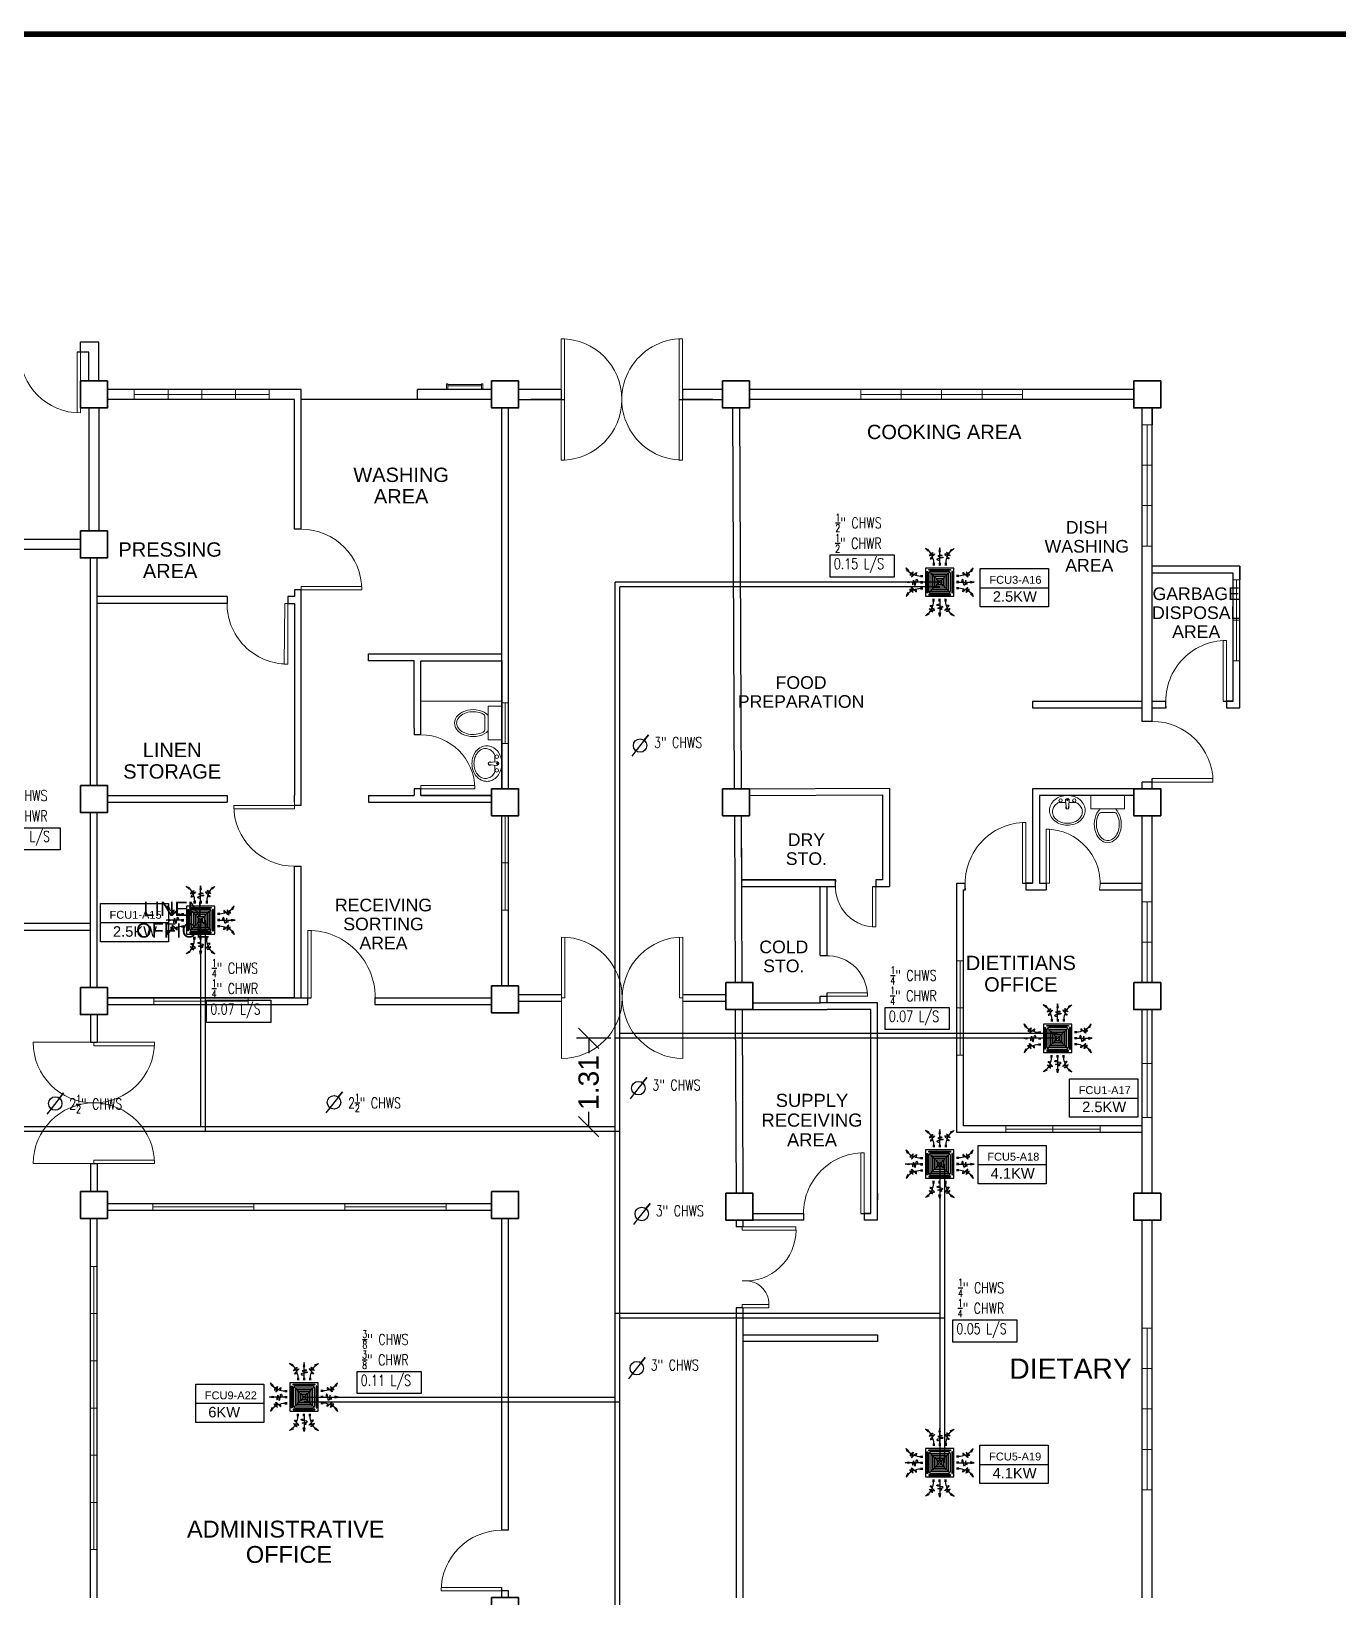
# Model space of a CAD drawing. Header units: millimetres. Extents: x 5 to 430, y 3 to 339.
# Drawn here: x 166.76 to 186.15, y 203.19 to 226.42 of the extents above; entities that cross this region are included whole.
import ezdxf

# ---------------------------------------------------------------- set-up
doc = ezdxf.new("R2010")
doc.units = ezdxf.units.MM
doc.header["$MEASUREMENT"] = 0
for name, color, linetype in [('AIR', 7, 'Continuous'), ('fcu line', 7, 'Continuous'), ('fcu return', 7, 'Continuous'), ('label', 7, 'Continuous'), ('Legends', 7, 'Continuous'), ('pipe label', 7, 'Continuous'), ('template', 7, 'Continuous')]:
    doc.layers.add(name, color=color, linetype=linetype)
doc.styles.add('Arch-Dim', font='simplex.shx', dxfattribs={"width": 0.75})
doc.styles.get("Standard").update_dxf_attribs({"font": 'arial.ttf'})
doc.styles.add('SWISSLT175', font='swissl.ttf', dxfattribs={"height": 0.175})
doc.dimstyles.new('Copy of dimension', dxfattribs={"dimtxt": 0.3, "dimasz": 0.3, "dimexe": 0.18, "dimexo": 0.0625, "dimgap": 0.09, "dimtad": 0, "dimzin": 0, "dimdsep": 46, "dimtxsty": 'Standard', "dimblk": 'OBLIQUE', "dimcen": 0.09, "dimclrd": 256, "dimclre": 256, "dimclrt": 256, "dimadec": 0, "dimazin": 0, "dimtfac": 1, "dimtofl": 0, "dimtmove": 0, "dimatfit": 3, "dimldrblk": 'OBLIQUE', "dimfxl": 1, "dimtolj": 1, "dimtzin": 0, "dimarcsym": 0})

# ---------------------------------------------------------------- blocks, each defined once
blk = doc.blocks.new('FCU-13000P (CASSETTE SPLIT)')
at = {"layer": 'AIR', "ltscale": 3}
for p, q in [((0, 0.523), (0, 1)), ((-0.193, 0.558), (-0.193, 0.487)), ((-0.162, 0.558), (-0.162, 0.487)), ((-0.016, 0.558), (-0.016, 0.487)), ((0.016, 0.558), (0.016, 0.487)), ((0.162, 0.558), (0.162, 0.487)), ((0.193, 0.558), (0.193, 0.487)), ((-0.523, 0), (-1, 0)), ((-0.558, 0.193), (-0.487, 0.193)), ((-0.558, 0.162), (-0.487, 0.162)), ((-0.558, 0.016), (-0.487, 0.016)), ((0.558, 0.193), (0.487, 0.193)), ((0.558, 0.162), (0.487, 0.162)), ((0.558, 0.016), (0.487, 0.016)), ((0.523, 0), (1, 0)), ((-0.558, -0.016), (-0.487, -0.016)), ((-0.558, -0.162), (-0.487, -0.162)), ((-0.558, -0.193), (-0.487, -0.193)), ((0.558, -0.016), (0.487, -0.016)), ((0.558, -0.162), (0.487, -0.162)), ((0.558, -0.193), (0.487, -0.193)), ((-0.193, -0.558), (-0.193, -0.487)), ((-0.162, -0.558), (-0.162, -0.487)), ((-0.016, -0.558), (-0.016, -0.487)), ((0, -0.523), (0, -1)), ((0.016, -0.558), (0.016, -0.487)), ((0.162, -0.558), (0.162, -0.487)), ((0.193, -0.558), (0.193, -0.487))]:
    blk.add_line(p, q, dxfattribs=at)
at = {"layer": 'AIR'}
for p, q in [((0.295, -0.295), (-0.295, 0.295)), ((0.295, 0.295), (-0.295, -0.295))]:
    blk.add_line(p, q, dxfattribs=at)
at = {"layer": 'AIR', "ltscale": 3}
for points in [[(-0.335, 0.895), (-0.311, 0.932), (-0.416, 0.973)], [(-0.022, 0.89), (0.022, 0.89), (0, 1)], [(0.335, 0.895), (0.311, 0.932), (0.416, 0.973)], [(-0.89, 0.022), (-0.89, -0.022), (-1, 0)], [(-0.895, 0.335), (-0.932, 0.311), (-0.973, 0.416)], [(0.89, 0.022), (0.89, -0.022), (1, 0)], [(0.895, 0.335), (0.932, 0.311), (0.973, 0.416)], [(-0.895, -0.335), (-0.932, -0.311), (-0.973, -0.416)], [(0.895, -0.335), (0.932, -0.311), (0.973, -0.416)], [(-0.335, -0.895), (-0.311, -0.932), (-0.416, -0.973)], [(-0.022, -0.89), (0.022, -0.89), (0, -1)], [(0.335, -0.895), (0.311, -0.932), (0.416, -0.973)]]:
    blk.add_lwpolyline(points, close=True, dxfattribs=at)
at = {"layer": 'AIR'}
for points in [[(-0.323, 0.914, -0.171809), (-0.178, 0.558), (-0.178, 0.522)], [(0.323, 0.914, 0.171809), (0.178, 0.558), (0.178, 0.522)], [(-0.914, 0.323, 0.171809), (-0.558, 0.178), (-0.522, 0.178)], [(0.914, 0.323, -0.171809), (0.558, 0.178), (0.522, 0.178)], [(-0.914, -0.323, -0.171809), (-0.558, -0.178), (-0.522, -0.178)], [(0.914, -0.323, 0.171809), (0.558, -0.178), (0.522, -0.178)], [(-0.323, -0.914, 0.171809), (-0.178, -0.558), (-0.178, -0.522)], [(0.323, -0.914, -0.171809), (0.178, -0.558), (0.178, -0.522)]]:
    blk.add_lwpolyline(points, format="xyb", dxfattribs=at)
for points in [[(-0.41, -0.41), (0.41, -0.41), (0.41, 0.41), (-0.41, 0.41)], [(-0.373, 0.31), (-0.348, 0.31), (-0.348, -0.31), (-0.373, -0.31)], [(-0.31, 0.372), (0.31, 0.372), (0.31, 0.348), (-0.31, 0.348)], [(-0.26, -0.26), (0.26, -0.26), (0.26, 0.26), (-0.26, 0.26)], [(-0.21, -0.21), (0.21, -0.21), (0.21, 0.21), (-0.21, 0.21)], [(-0.16, -0.16), (0.16, -0.16), (0.16, 0.16), (-0.16, 0.16)], [(-0.11, -0.11), (0.11, -0.11), (0.11, 0.11), (-0.11, 0.11)], [(-0.06, -0.06), (0.06, -0.06), (0.06, 0.06), (-0.06, 0.06)], [(0.372, 0.31), (0.348, 0.31), (0.348, -0.31), (0.372, -0.31)], [(-0.31, -0.373), (0.31, -0.373), (0.31, -0.348), (-0.31, -0.348)]]:
    blk.add_lwpolyline(points, close=True, dxfattribs=at)
blk.add_lwpolyline([(-0.26, -0.31), (0.26, -0.31, 0.414214), (0.31, -0.26), (0.31, 0.26, 0.414214), (0.26, 0.31), (-0.26, 0.31, 0.414214), (-0.31, 0.26), (-0.31, -0.26, 0.414214)], format="xyb", close=True, dxfattribs=at)
at = {"layer": 'AIR', "ltscale": 3}
for points in [[(-0.268, 0.84), (-0.231, 0.852), (-0.134, 0.882), (-0.422, 0.704), (0.005, 0.903), (-0.358, 0.645), (-0.239, 0.678), (-0.199, 0.69)], [(0.268, 0.84), (0.231, 0.852), (0.134, 0.882), (0.422, 0.704), (-0.005, 0.903), (0.358, 0.645), (0.239, 0.678), (0.199, 0.69)], [(-0.84, 0.268), (-0.852, 0.231), (-0.882, 0.134), (-0.704, 0.422), (-0.903, -0.005), (-0.645, 0.358), (-0.678, 0.239), (-0.69, 0.199)], [(0.84, 0.268), (0.852, 0.231), (0.882, 0.134), (0.704, 0.422), (0.903, -0.005), (0.645, 0.358), (0.678, 0.239), (0.69, 0.199)], [(-0.84, -0.268), (-0.852, -0.231), (-0.882, -0.134), (-0.704, -0.422), (-0.903, 0.005), (-0.645, -0.358), (-0.678, -0.239), (-0.69, -0.199)], [(0.84, -0.268), (0.852, -0.231), (0.882, -0.134), (0.704, -0.422), (0.903, 0.005), (0.645, -0.358), (0.678, -0.239), (0.69, -0.199)], [(-0.268, -0.84), (-0.231, -0.852), (-0.134, -0.882), (-0.422, -0.704), (0.005, -0.903), (-0.358, -0.645), (-0.239, -0.678), (-0.199, -0.69)], [(0.268, -0.84), (0.231, -0.852), (0.134, -0.882), (0.422, -0.704), (-0.005, -0.903), (0.358, -0.645), (0.239, -0.678), (0.199, -0.69)]]:
    blk.add_open_spline(points, degree=3, knots=[0.0032834, 0.0032834, 0.0032834, 0.0032834, 0.0712567, 0.1924075, 0.3347111, 0.5062145, 0.5813292, 0.5813292, 0.5813292, 0.5813292], dxfattribs=at)
for points in [[(0, 0.8), (0.077, 0.776), (-0.058, 0.755), (0.098, 0.718), (-0.087, 0.663), (0, 0.631)], [(-0.8, 0), (-0.776, -0.077), (-0.755, 0.058), (-0.718, -0.098), (-0.663, 0.087), (-0.631, 0)], [(0.8, 0), (0.776, -0.077), (0.755, 0.058), (0.718, -0.098), (0.663, 0.087), (0.631, 0)], [(0, -0.8), (0.077, -0.776), (-0.058, -0.755), (0.098, -0.718), (-0.087, -0.663), (0, -0.631)]]:
    blk.add_spline(points, degree=3, dxfattribs=at)
for points in [[(-0.416, 0.973), (-0.335, 0.895), (-0.311, 0.932)], [(0, 1), (-0.022, 0.89), (0.022, 0.89)], [(0.416, 0.973), (0.335, 0.895), (0.311, 0.932)], [(-1, 0), (-0.89, 0.022), (-0.89, -0.022)], [(-0.973, 0.416), (-0.895, 0.335), (-0.932, 0.311)], [(1, 0), (0.89, 0.022), (0.89, -0.022)], [(0.973, 0.416), (0.895, 0.335), (0.932, 0.311)], [(-0.973, -0.416), (-0.895, -0.335), (-0.932, -0.311)], [(0.973, -0.416), (0.895, -0.335), (0.932, -0.311)], [(-0.416, -0.973), (-0.335, -0.895), (-0.311, -0.932)], [(0, -1), (-0.022, -0.89), (0.022, -0.89)], [(0.416, -0.973), (0.335, -0.895), (0.311, -0.932)]]:
    blk.add_solid(points, dxfattribs=at)
blk = doc.blocks.new('_Oblique')
at = {"color": 0, "linetype": 'ByBlock', "lineweight": -2}
blk.add_line((-0.5, -0.5), (0.5, 0.5), dxfattribs=at)
blk = doc.blocks.new('*D14')
at = {"layer": 'Defpoints', "color": 0, "transparency": 16777216}
for p in [(175.027, 211.483), (175.418, 211.483), (175.418, 210.171)]:
    blk.add_point(p, dxfattribs=at)
at = {"layer": 'Legends', "lineweight": -2, "transparency": 16777216}
for p, q in [((175.356, 211.483), (174.847, 211.483)), ((175.027, 211.483), (175.027, 211.264)), ((175.027, 210.171), (175.027, 210.391)), ((175.356, 210.171), (174.847, 210.171))]:
    blk.add_line(p, q, dxfattribs=at)
at = {"layer": 'Legends', "lineweight": -2, "transparency": 16777216, "xscale": 0.3, "yscale": 0.3, "zscale": 0.3}
for p, rotation in [((175.027, 211.483), 90), ((175.027, 210.171), 270)]:
    blk.add_blockref('_Oblique', p, dxfattribs=dict(at, rotation=rotation))
at = {"layer": 'Legends', "transparency": 16777216, "insert": (175.027, 210.827), "char_height": 0.3, "attachment_point": 5, "rotation": 90}
blk.add_mtext('\\A1;1.31', dxfattribs=at)

msp = doc.modelspace()

# ---------------------------------------------------------------- linework, layer by layer
at = {"color": 8, "lineweight": 25}
for p, q in [((167.762, 221.81), (167.487, 221.81)), ((167.487, 221.66), (167.487, 221.81)), ((167.762, 221.235), (167.762, 221.81)), ((167.612, 221.66), (167.437, 221.66)), ((167.612, 221.66), (167.512, 221.66)), ((167.612, 221.235), (167.612, 221.66)), ((170.762, 221.11), (167.887, 221.11)), ((170.762, 220.96), (170.762, 221.11)), ((173.587, 221.11), (172.487, 221.11)), ((172.487, 220.96), (172.487, 221.11)), ((174.618, 221.11), (173.987, 221.11)), ((174.618, 221.11), (174.168, 221.11)), ((174.618, 221.11), (174.618, 220.96)), ((176.868, 221.11), (176.418, 221.11)), ((177.012, 221.11), (176.418, 221.11)), ((176.418, 221.11), (176.418, 220.96)), ((183.112, 221.11), (177.412, 221.11)), ((167.612, 220.835), (167.612, 219.01)), ((167.762, 220.835), (167.762, 219.01)), ((170.662, 220.96), (167.887, 220.96)), ((170.662, 219.035), (170.662, 220.96)), ((170.762, 219.035), (170.762, 220.96)), ((173.587, 220.96), (172.487, 220.96)), ((173.737, 215.185), (173.737, 220.835)), ((173.837, 215.185), (173.837, 220.835)), ((173.987, 220.96), (174.668, 220.96)), ((174.618, 220.96), (174.168, 220.96)), ((176.368, 220.96), (177.012, 220.96)), ((176.868, 220.96), (176.418, 220.96)), ((177.162, 220.835), (177.187, 215.185)), ((177.262, 220.836), (177.287, 215.185)), ((183.112, 220.96), (177.412, 220.96)), ((183.237, 216.185), (183.237, 220.835)), ((183.387, 216.185), (183.387, 220.835)), ((183.387, 220.835), (183.387, 220.585)), ((167.762, 220.623), (167.762, 219.223)), ((167.487, 218.885), (164.162, 218.885)), ((167.487, 218.735), (164.162, 218.735)), ((167.487, 218.735), (165.512, 218.735)), ((167.637, 215.235), (167.637, 218.61)), ((167.737, 215.235), (167.737, 218.61)), ((184.687, 218.485), (183.387, 218.485)), ((184.687, 216.385), (184.687, 218.485)), ((184.587, 218.385), (183.387, 218.385)), ((184.587, 216.485), (184.587, 218.385)), ((169.662, 218.035), (167.737, 218.035)), ((169.662, 218.035), (169.662, 217.935)), ((170.662, 218.035), (170.562, 218.035)), ((170.562, 218.035), (170.562, 217.935)), ((170.762, 218.135), (170.662, 218.135)), ((170.662, 218.135), (170.662, 218.035)), ((170.662, 218.135), (170.662, 218.035)), ((170.762, 214.935), (170.762, 218.135)), ((169.662, 217.935), (167.737, 217.935)), ((170.562, 217.935), (170.662, 217.935)), ((170.662, 217.935), (170.662, 215.085)), ((171.762, 217.085), (171.762, 217.185)), ((171.762, 217.185), (173.737, 217.185)), ((172.437, 217.085), (171.762, 217.085)), ((172.437, 216.085), (172.437, 217.085)), ((172.537, 217.085), (173.737, 217.085)), ((172.537, 216.085), (172.537, 217.085)), ((173.737, 217.085), (173.737, 215.185)), ((181.612, 216.485), (183.237, 216.485)), ((181.612, 216.485), (181.612, 216.386)), ((181.612, 216.386), (183.237, 216.385)), ((183.387, 216.485), (183.587, 216.485)), ((183.387, 216.385), (183.593, 216.385)), ((183.587, 216.385), (183.587, 216.485)), ((184.437, 216.485), (184.587, 216.485)), ((184.587, 216.485), (184.487, 216.485)), ((184.487, 216.485), (184.487, 216.385)), ((184.487, 216.385), (184.687, 216.385)), ((183.387, 216.185), (183.237, 216.185)), ((172.437, 216.085), (172.437, 215.985)), ((172.537, 215.985), (172.437, 215.985)), ((172.537, 215.985), (172.537, 216.085)), ((172.537, 215.185), (172.437, 215.185)), ((172.437, 215.185), (172.437, 215.085)), ((172.537, 215.085), (172.537, 215.185)), ((177.287, 215.185), (179.487, 215.194)), ((179.487, 215.194), (179.487, 213.735)), ((183.112, 215.185), (181.612, 215.185)), ((181.612, 215.185), (181.612, 213.785)), ((183.237, 215.185), (183.237, 215.285)), ((183.387, 215.285), (183.237, 215.285)), ((183.387, 215.185), (183.387, 215.335)), ((167.887, 215.085), (169.662, 215.085)), ((167.887, 214.985), (169.662, 214.985)), ((167.887, 214.985), (169.662, 214.985)), ((169.662, 215.085), (169.662, 214.985)), ((170.662, 214.985), (170.662, 215.085)), ((170.762, 214.935), (170.662, 214.935)), ((171.762, 215.085), (172.437, 215.085)), ((171.762, 215.085), (171.762, 214.985)), ((171.762, 214.985), (173.587, 214.985)), ((172.537, 215.085), (173.587, 215.085)), ((173.587, 215.085), (172.537, 215.085)), ((177.412, 215.086), (179.387, 215.094)), ((179.387, 215.094), (179.387, 213.835)), ((183.112, 215.085), (181.712, 215.085)), ((181.712, 215.085), (181.712, 213.785)), ((167.637, 212.235), (167.637, 214.835)), ((167.737, 212.235), (167.737, 214.835)), ((173.737, 212.26), (173.737, 214.785)), ((173.837, 212.26), (173.837, 214.785)), ((177.188, 214.785), (177.199, 212.31)), ((177.288, 214.785), (177.299, 212.31)), ((177.288, 214.785), (177.292, 213.835)), ((183.237, 212.31), (183.237, 214.785)), ((183.387, 212.31), (183.387, 214.785)), ((170.662, 212.085), (170.662, 214.035)), ((170.662, 214.035), (170.762, 214.035)), ((170.762, 212.085), (170.762, 214.035)), ((177.292, 213.835), (178.695, 213.835)), ((178.695, 213.835), (177.292, 213.835)), ((178.687, 213.735), (178.687, 213.835)), ((179.387, 213.835), (179.287, 213.835)), ((179.387, 213.835), (179.287, 213.835)), ((179.287, 213.835), (179.287, 213.735)), ((180.487, 210.085), (180.487, 213.785)), ((180.487, 213.785), (180.612, 213.785)), ((180.612, 213.685), (180.612, 213.785)), ((181.612, 213.785), (181.512, 213.785)), ((181.512, 213.785), (181.512, 213.685)), ((181.712, 213.785), (181.812, 213.785)), ((181.812, 213.785), (181.812, 213.685)), ((182.612, 213.785), (183.237, 213.785)), ((177.292, 213.735), (178.687, 213.735)), ((178.462, 212.71), (178.462, 213.735)), ((178.562, 212.71), (178.562, 213.735)), ((179.237, 213.735), (179.487, 213.735)), ((180.587, 210.185), (180.587, 213.685)), ((180.587, 213.685), (180.618, 213.685)), ((180.587, 213.685), (180.618, 213.685)), ((181.512, 213.685), (181.812, 213.685)), ((182.606, 213.685), (183.237, 213.685)), ((167.637, 213.185), (165.262, 213.185)), ((167.637, 213.085), (165.312, 213.085)), ((178.462, 212.71), (178.562, 212.71)), ((178.562, 212.01), (178.562, 212.16)), ((167.887, 212.085), (170.912, 212.085)), ((170.662, 212.085), (167.887, 212.085)), ((167.887, 211.985), (170.862, 211.985)), ((167.887, 211.985), (170.862, 211.985)), ((170.862, 211.985), (170.862, 212.085)), ((171.857, 211.985), (173.587, 211.985)), ((171.862, 212.085), (173.587, 212.085)), ((171.862, 211.985), (171.862, 212.085)), ((173.987, 212.135), (174.625, 212.135)), ((173.987, 212.035), (174.625, 212.035)), ((176.425, 212.135), (177.062, 212.135)), ((176.425, 212.035), (177.062, 212.035)), ((177.462, 212.01), (178.462, 212.01)), ((178.462, 212.01), (178.462, 212.11)), ((178.462, 212.01), (178.462, 212.11)), ((178.462, 212.11), (178.562, 212.11)), ((178.562, 212.01), (178.462, 212.01)), ((179.312, 212.01), (178.562, 212.01)), ((179.312, 208.785), (179.312, 212.01)), ((167.637, 211.835), (167.637, 211.424)), ((167.737, 211.835), (167.737, 211.424)), ((177.201, 211.91), (177.212, 209.185)), ((177.301, 211.91), (177.301, 211.76)), ((177.301, 211.91), (177.312, 209.186)), ((177.462, 211.91), (178.562, 211.91)), ((179.212, 211.91), (178.562, 211.91)), ((179.212, 208.885), (179.212, 211.91)), ((183.237, 209.185), (183.237, 211.91)), ((183.387, 209.185), (183.387, 211.91)), ((167.637, 211.424), (167.737, 211.424)), ((183.237, 210.085), (180.487, 210.085)), ((183.237, 210.185), (180.587, 210.185)), ((183.237, 209.185), (183.237, 210.135)), ((167.637, 209.624), (167.637, 209.212)), ((167.637, 209.624), (167.737, 209.624)), ((167.737, 209.624), (167.737, 209.212)), ((167.887, 209.035), (173.587, 209.035)), ((167.887, 208.935), (173.587, 208.935)), ((170.737, 209.035), (173.587, 209.035)), ((167.637, 203.185), (167.637, 208.812)), ((167.737, 203.185), (167.737, 208.812)), ((173.737, 204.185), (173.737, 208.812)), ((173.837, 204.185), (173.837, 208.812)), ((177.212, 208.785), (177.212, 208.685)), ((177.312, 208.685), (177.212, 208.685)), ((177.312, 208.785), (177.312, 208.685)), ((177.462, 208.885), (178.212, 208.885)), ((178.218, 208.785), (177.462, 208.785)), ((178.212, 208.885), (178.212, 208.785)), ((179.212, 208.885), (179.112, 208.885)), ((179.112, 208.885), (179.112, 208.785)), ((179.312, 208.785), (179.112, 208.785)), ((183.237, 203.185), (183.237, 208.785)), ((183.237, 208.635), (183.237, 208.785)), ((183.387, 203.185), (183.387, 208.785)), ((183.387, 208.685), (183.387, 208.785)), ((177.212, 207.485), (177.212, 203.185)), ((177.312, 207.485), (177.212, 207.485)), ((177.312, 207.485), (177.312, 203.185)), ((177.312, 207.086), (179.312, 207.086)), ((179.312, 207.086), (179.312, 206.986)), ((179.312, 206.986), (177.312, 206.986)), ((173.837, 204.185), (173.737, 204.185)), ((173.737, 203.185), (173.737, 203.335)), ((173.837, 203.285), (173.737, 203.285)), ((173.837, 203.185), (173.837, 203.285))]:
    msp.add_line(p, q, dxfattribs=at)
at = {"color": 8, "lineweight": 13}
for p, q in [((174.618, 220.96), (174.618, 221.86)), ((174.618, 221.86), (174.668, 221.86)), ((174.668, 221.86), (174.668, 220.96)), ((176.418, 221.86), (176.368, 221.86)), ((176.368, 221.86), (176.368, 220.961)), ((176.418, 220.96), (176.418, 221.86)), ((167.437, 220.76), (167.437, 221.66)), ((167.437, 221.66), (167.487, 221.66)), ((167.487, 221.66), (167.487, 220.76)), ((176.418, 221.01), (176.418, 220.911)), ((174.618, 220.96), (174.618, 220.06)), ((174.618, 220.96), (174.668, 220.96)), ((174.668, 220.96), (174.618, 220.96)), ((174.618, 220.91), (174.618, 220.06)), ((174.668, 220.06), (174.668, 220.96)), ((176.368, 220.961), (176.418, 220.96)), ((176.368, 220.06), (176.368, 220.96)), ((176.368, 220.96), (176.418, 220.96)), ((176.418, 220.96), (176.418, 220.06)), ((176.418, 220.911), (176.418, 220.061)), ((174.618, 220.06), (174.668, 220.06)), ((176.418, 220.06), (176.368, 220.06)), ((171.662, 218.185), (170.762, 218.185)), ((170.762, 218.185), (170.762, 218.135)), ((170.762, 218.135), (171.662, 218.135)), ((171.662, 218.135), (171.662, 218.185)), ((170.512, 217.035), (170.522, 217.935)), ((170.522, 217.935), (170.562, 217.935)), ((170.562, 217.935), (170.562, 217.035)), ((184.487, 217.385), (184.437, 217.385)), ((184.437, 217.385), (184.437, 216.485)), ((184.487, 216.485), (184.487, 217.385)), ((170.562, 217.035), (170.512, 217.035)), ((172.537, 215.185), (172.537, 215.235)), ((173.337, 215.235), (172.537, 215.235)), ((172.537, 215.185), (173.337, 215.185)), ((173.337, 215.185), (173.337, 215.235)), ((184.287, 215.335), (183.387, 215.335)), ((183.387, 215.285), (184.287, 215.285)), ((184.287, 215.285), (184.287, 215.335)), ((170.662, 214.935), (169.762, 214.935)), ((169.762, 214.935), (169.762, 214.885)), ((170.662, 214.885), (170.662, 214.985)), ((170.662, 214.935), (170.662, 214.885)), ((169.762, 214.885), (170.662, 214.885)), ((181.512, 214.685), (181.462, 214.685)), ((181.462, 214.685), (181.462, 213.785)), ((181.512, 213.785), (181.512, 214.685)), ((181.812, 213.785), (181.812, 214.585)), ((181.812, 214.585), (181.862, 214.585)), ((181.862, 214.585), (181.862, 213.785)), ((181.862, 213.785), (181.812, 213.785)), ((179.287, 213.735), (179.237, 213.735)), ((179.237, 213.135), (179.237, 213.735)), ((179.287, 213.735), (179.287, 213.135)), ((170.862, 213.085), (170.912, 213.085)), ((170.862, 212.085), (170.862, 213.085)), ((170.912, 213.085), (170.912, 212.085)), ((179.287, 213.135), (179.237, 213.135)), ((174.625, 212.085), (174.625, 212.985)), ((174.675, 212.985), (174.675, 212.085)), ((176.375, 212.085), (176.375, 212.985)), ((176.425, 212.985), (176.425, 212.085)), ((179.162, 212.16), (178.562, 212.16)), ((179.162, 212.11), (179.162, 212.16)), ((174.625, 212.035), (174.625, 212.135)), ((174.675, 212.085), (174.625, 212.085)), ((174.625, 212.085), (174.625, 211.185)), ((176.425, 212.085), (176.375, 212.085)), ((176.425, 212.035), (176.425, 212.135)), ((176.425, 212.085), (176.425, 211.185)), ((178.562, 212.11), (179.162, 212.11)), ((167.687, 211.424), (166.787, 211.424)), ((167.687, 211.424), (168.587, 211.424)), ((167.687, 211.374), (167.687, 211.424)), ((168.587, 211.374), (167.687, 211.374)), ((168.587, 211.424), (168.587, 211.374)), ((167.687, 209.624), (166.787, 209.624)), ((167.687, 209.674), (168.587, 209.674)), ((167.687, 209.624), (167.687, 209.674)), ((168.587, 209.624), (167.687, 209.624)), ((168.587, 209.674), (168.587, 209.624)), ((179.112, 209.785), (179.062, 209.785)), ((179.062, 209.785), (179.062, 208.885)), ((179.112, 208.885), (179.112, 209.785)), ((179.112, 208.885), (179.062, 208.885)), ((177.312, 207.887), (177.312, 207.885)), ((172.837, 203.285), (172.837, 203.335)), ((172.837, 203.335), (173.737, 203.335)), ((173.737, 203.285), (172.837, 203.285))]:
    msp.add_line(p, q, dxfattribs=at)
at = {"color": 8, "lineweight": 9}
for p, q in [((168.287, 221.11), (168.287, 220.96)), ((168.287, 221.035), (170.287, 221.035)), ((168.787, 220.96), (168.787, 221.11)), ((169.287, 220.96), (169.287, 221.11)), ((169.787, 220.96), (169.787, 221.11)), ((170.287, 220.96), (170.287, 221.11)), ((172.937, 221.191), (172.917, 221.191)), ((172.917, 221.191), (172.917, 221.11)), ((172.937, 221.111), (172.937, 221.191)), ((173.187, 221.18), (172.937, 221.18)), ((173.187, 221.16), (172.937, 221.16)), ((173.187, 221.18), (173.437, 221.18)), ((173.187, 221.16), (173.437, 221.16)), ((173.437, 221.11), (173.437, 221.19)), ((173.437, 221.19), (173.457, 221.19)), ((173.457, 221.19), (173.457, 221.11)), ((180.262, 221.11), (179.062, 221.11)), ((179.062, 221.11), (179.062, 220.96)), ((181.462, 221.035), (179.062, 221.035)), ((179.662, 221.11), (179.662, 220.96)), ((180.262, 221.11), (180.262, 220.96)), ((180.862, 220.96), (180.862, 221.11)), ((181.462, 220.96), (181.462, 221.11)), ((168.287, 220.96), (170.287, 220.96)), ((168.287, 220.96), (169.287, 220.96)), ((169.287, 220.96), (170.287, 220.96)), ((180.262, 220.96), (181.462, 220.96)), ((183.387, 220.585), (183.237, 220.585)), ((183.237, 220.585), (183.237, 219.985)), ((183.312, 218.785), (183.312, 220.585)), ((183.237, 219.985), (183.387, 219.985)), ((183.387, 219.985), (183.387, 219.385)), ((183.387, 219.385), (183.237, 219.385)), ((183.237, 219.385), (183.237, 218.785)), ((183.237, 218.785), (183.387, 218.785)), ((184.687, 218.285), (184.587, 218.285)), ((184.587, 218.285), (184.587, 217.085)), ((184.637, 218.285), (184.637, 217.085)), ((184.587, 217.685), (184.687, 217.685)), ((184.587, 217.085), (184.687, 217.085)), ((173.737, 216.485), (172.537, 216.485)), ((173.737, 216.409), (173.537, 216.409)), ((173.537, 216.409), (173.537, 215.909)), ((173.737, 216.159), (173.737, 216.459)), ((173.737, 216.459), (173.837, 216.459)), ((173.737, 215.909), (173.737, 216.409)), ((173.787, 216.459), (173.787, 215.859)), ((173.837, 216.459), (173.837, 215.859)), ((173.487, 216.25), (173.487, 216.069)), ((173.537, 215.909), (173.737, 215.909)), ((173.837, 215.859), (173.737, 215.859)), ((173.54, 215.574), (173.661, 215.587)), ((173.54, 215.545), (173.661, 215.531)), ((182.113, 214.888), (182.1, 215.009)), ((182.142, 214.888), (182.155, 215.009)), ((182.477, 215.085), (182.477, 214.885)), ((182.977, 215.085), (182.477, 215.085)), ((182.977, 214.885), (182.977, 215.085)), ((173.737, 214.085), (173.737, 214.785)), ((173.737, 214.785), (173.837, 214.785)), ((173.787, 214.785), (173.787, 213.385)), ((173.837, 214.785), (173.837, 213.385)), ((182.477, 214.885), (182.977, 214.885)), ((182.637, 214.835), (182.818, 214.835)), ((173.737, 214.085), (173.837, 214.085)), ((173.837, 213.385), (173.737, 213.385)), ((183.387, 213.51), (183.237, 213.51)), ((183.312, 213.51), (183.312, 212.31)), ((183.387, 212.31), (183.387, 213.51)), ((183.387, 212.91), (183.237, 212.91)), ((180.487, 211.935), (180.487, 212.635)), ((180.487, 212.635), (180.587, 212.635)), ((180.537, 212.635), (180.537, 211.235)), ((180.587, 212.635), (180.587, 211.235)), ((168.575, 211.985), (168.575, 212.085)), ((169.975, 212.035), (168.575, 212.035)), ((169.975, 211.985), (168.575, 211.985)), ((169.275, 212.085), (169.975, 212.085)), ((169.275, 212.085), (169.275, 211.985)), ((169.975, 212.085), (169.975, 211.985)), ((180.487, 211.935), (180.587, 211.935)), ((183.312, 211.91), (183.312, 210.31)), ((183.387, 211.91), (183.387, 210.31)), ((180.587, 211.235), (180.487, 211.235)), ((183.387, 211.11), (183.237, 211.11)), ((183.387, 210.31), (183.237, 210.31)), ((181.212, 210.085), (181.212, 210.185)), ((182.612, 210.135), (181.212, 210.135)), ((182.612, 210.085), (181.212, 210.085)), ((181.912, 210.185), (182.612, 210.185)), ((181.912, 210.185), (181.912, 210.085)), ((182.612, 210.185), (182.612, 210.085)), ((169.312, 209.035), (168.562, 209.035)), ((168.562, 209.035), (168.562, 208.935)), ((168.562, 208.985), (170.062, 208.985)), ((168.562, 208.935), (170.062, 208.935)), ((170.062, 208.935), (170.062, 209.035)), ((171.412, 208.935), (171.412, 209.035)), ((171.412, 208.985), (172.912, 208.985)), ((172.912, 208.935), (171.412, 208.935)), ((172.162, 209.035), (172.912, 209.035)), ((172.912, 209.035), (172.912, 208.935)), ((167.637, 207.399), (167.637, 208.099)), ((167.637, 208.099), (167.737, 208.099)), ((167.687, 208.099), (167.687, 206.699)), ((167.737, 208.099), (167.737, 206.699)), ((167.637, 207.399), (167.737, 207.399)), ((183.237, 205.985), (183.237, 207.185)), ((183.237, 207.185), (183.387, 207.185)), ((183.312, 207.185), (183.312, 204.785)), ((167.637, 205.999), (167.637, 206.699)), ((167.637, 206.699), (167.737, 206.699)), ((167.737, 206.699), (167.637, 206.699)), ((167.687, 206.699), (167.687, 205.299)), ((167.737, 206.699), (167.737, 205.299)), ((183.237, 206.585), (183.387, 206.585)), ((167.637, 205.999), (167.737, 205.999)), ((183.387, 205.985), (183.237, 205.985)), ((183.387, 205.985), (183.387, 204.785)), ((167.737, 205.299), (167.637, 205.299)), ((167.637, 204.599), (167.637, 205.299)), ((167.637, 205.299), (167.737, 205.299)), ((167.737, 205.299), (167.637, 205.299)), ((167.687, 205.299), (167.687, 203.899)), ((167.737, 205.299), (167.737, 203.899)), ((183.387, 205.385), (183.237, 205.385)), ((183.387, 204.785), (183.237, 204.785)), ((167.637, 204.599), (167.737, 204.599)), ((167.737, 203.899), (167.637, 203.899))]:
    msp.add_line(p, q, dxfattribs=at)
at = {"color": 8, "lineweight": -2}
for p, q in [((173.587, 220.96), (170.762, 220.96)), ((170.762, 219.035), (170.662, 219.035)), ((184.687, 218.485), (184.687, 218.285)), ((167.737, 217.935), (167.737, 218.035)), ((183.593, 216.385), (183.587, 216.385)), ((179.387, 215.194), (179.387, 215.194)), ((181.462, 213.785), (181.612, 213.785)), ((180.618, 213.685), (180.612, 213.685)), ((178.462, 212.852), (178.462, 212.86)), ((177.201, 211.91), (177.201, 211.81)), ((179.312, 209.186), (179.312, 209.086)), ((179.062, 208.885), (179.212, 208.885)), ((173.837, 203.185), (173.837, 203.285))]:
    msp.add_line(p, q, dxfattribs=at)
at = {"color": 8, "lineweight": 35}
for points in [[(167.487, 221.235), (167.887, 221.235), (167.887, 220.835), (167.487, 220.835)], [(173.587, 221.235), (173.987, 221.235), (173.987, 220.835), (173.587, 220.835)], [(177.012, 221.235), (177.412, 221.235), (177.412, 220.835), (177.012, 220.835)], [(183.112, 221.235), (183.512, 221.235), (183.512, 220.835), (183.112, 220.835)], [(167.487, 219.01), (167.887, 219.01), (167.887, 218.61), (167.487, 218.61)], [(167.487, 215.235), (167.887, 215.235), (167.887, 214.835), (167.487, 214.835)], [(173.587, 215.185), (173.987, 215.185), (173.987, 214.785), (173.587, 214.785)], [(177.012, 215.185), (177.412, 215.185), (177.412, 214.785), (177.012, 214.785)], [(183.112, 215.185), (183.512, 215.185), (183.512, 214.785), (183.112, 214.785)], [(167.487, 212.235), (167.887, 212.235), (167.887, 211.835), (167.487, 211.835)], [(173.587, 212.26), (173.987, 212.26), (173.987, 211.86), (173.587, 211.86)], [(177.062, 212.31), (177.462, 212.31), (177.462, 211.91), (177.062, 211.91)], [(183.112, 212.31), (183.512, 212.31), (183.512, 211.91), (183.112, 211.91)], [(167.487, 209.212), (167.887, 209.212), (167.887, 208.812), (167.487, 208.812)], [(173.587, 209.212), (173.987, 209.212), (173.987, 208.812), (173.587, 208.812)], [(177.062, 209.185), (177.462, 209.185), (177.462, 208.785), (177.062, 208.785)], [(183.112, 209.185), (183.512, 209.185), (183.512, 208.785), (183.112, 208.785)], [(173.587, 203.186), (173.987, 203.186), (173.987, 202.786), (173.587, 202.786)]]:
    msp.add_lwpolyline(points, close=True, dxfattribs=at)
at = {"color": 8, "lineweight": 9}
for points in [[(168.287, 221.11), (170.287, 221.11), (170.287, 220.96), (168.287, 220.96)], [(179.062, 221.11), (181.462, 221.11), (181.462, 220.96), (179.062, 220.96)], [(183.237, 220.585), (183.387, 220.585), (183.387, 218.785), (183.237, 218.785)], [(184.587, 218.285), (184.687, 218.285), (184.687, 217.085), (184.587, 217.085)], [(173.737, 216.459), (173.837, 216.459), (173.837, 215.859), (173.737, 215.859)], [(173.737, 214.785), (173.837, 214.785), (173.837, 213.385), (173.737, 213.385)], [(183.237, 213.51), (183.387, 213.51), (183.387, 212.31), (183.237, 212.31)], [(180.487, 212.635), (180.587, 212.635), (180.587, 211.235), (180.487, 211.235)], [(168.575, 212.085), (169.975, 212.085), (169.975, 211.985), (168.575, 211.985)], [(183.237, 211.91), (183.387, 211.91), (183.387, 210.31), (183.237, 210.31)], [(181.212, 210.185), (182.612, 210.185), (182.612, 210.085), (181.212, 210.085)], [(168.562, 209.035), (170.062, 209.035), (170.062, 208.935), (168.562, 208.935)], [(171.412, 209.035), (172.912, 209.035), (172.912, 208.935), (171.412, 208.935)], [(167.637, 208.099), (167.737, 208.099), (167.737, 203.899), (167.637, 203.899)], [(183.237, 207.185), (183.387, 207.185), (183.387, 204.785), (183.237, 204.785)]]:
    msp.add_lwpolyline(points, close=True, dxfattribs=at)
for points in [[(173.495, 215.337, -0.124838), (173.433, 215.353, -0.105788), (173.375, 215.402, -0.086697), (173.339, 215.472, -0.076776), (173.325, 215.559, -0.076776), (173.339, 215.647, -0.086697), (173.375, 215.717, -0.105788), (173.433, 215.766, -0.124838), (173.495, 215.782, -0.124838), (173.558, 215.766, -0.105788), (173.616, 215.717, -0.040067), (173.635, 215.686), (173.635, 215.584, -0.040067)], [(173.635, 215.535), (173.635, 215.433, -0.040067), (173.616, 215.402, -0.105788), (173.558, 215.353, -0.124838), (173.495, 215.337, -0.124838)], [(181.905, 214.843, 0.124838), (181.921, 214.781, 0.105788), (181.97, 214.723, 0.086697), (182.04, 214.687, 0.076776), (182.127, 214.673, 0.076776), (182.215, 214.687, 0.086697), (182.285, 214.723, 0.105788), (182.334, 214.781, 0.124838), (182.35, 214.843, 0.124838), (182.334, 214.906, 0.105788), (182.285, 214.964, 0.040067), (182.254, 214.983), (182.152, 214.983, 0.040067)], [(182.103, 214.983), (182.001, 214.983, 0.040067), (181.97, 214.964, 0.105788), (181.921, 214.906, 0.124838), (181.905, 214.843, 0.124838)]]:
    msp.add_lwpolyline(points, format="xyb", dxfattribs=at)
msp.add_lwpolyline([(181.862, 214.864, 0.11576), (181.882, 214.782, 0.104047), (181.94, 214.708, 0.090875), (182.024, 214.661, 0.083344), (182.127, 214.643, 0.083344), (182.231, 214.661, 0.090875), (182.315, 214.708, 0.104047), (182.373, 214.782, 0.11576), (182.392, 214.864, 0.11576), (182.373, 214.947, 0.104047), (182.315, 215.021, 0.090875), (182.231, 215.068, 0.083344), (182.127, 215.085, 0.083344), (182.024, 215.068, 0.090875), (181.94, 215.021, 0.104047), (181.882, 214.947, 0.11576)], format="xyb", close=True, dxfattribs=at)
at = {"color": 8, "lineweight": 13, "ltscale": 0.03}
for points in [[(177.301, 208.635), (177.301, 208.685), (178.101, 208.685), (178.101, 208.635)], [(177.301, 207.485), (177.301, 207.535), (177.701, 207.535), (177.701, 207.485)]]:
    msp.add_lwpolyline(points, close=True, dxfattribs=at)
at = {"color": 8, "lineweight": 9}
for centre, radius in [((173.664, 215.661), 0.0255), ((173.664, 215.458), 0.0255), ((173.671, 215.559), 0.0095), ((182.026, 215.012), 0.0255), ((182.127, 215.019), 0.0095), ((182.229, 215.012), 0.0255)]:
    msp.add_circle(centre, radius, dxfattribs=at)
at = {"color": 8, "lineweight": 13}
for centre, radius, start, end in [((174.618, 220.96), 0.9, 270.0079, 90), ((176.418, 220.961), 0.9, 90, 270.0009), ((167.487, 221.66), 0.9, 180, 270), ((174.618, 220.96), 0.9, 270, 0), ((170.762, 218.135), 0.9, 0, 90), ((170.562, 217.935), 0.9, 178.9827, 270), ((184.487, 216.485), 0.9, 90, 186.3794), ((183.387, 215.285), 0.9, 0, 90), ((172.537, 215.185), 0.8, 0, 90), ((173.612, 215.559), 0.317, 160.9431, 180), ((173.565, 215.575), 0.267, 140.1732, 160.9431), ((173.612, 215.559), 0.317, 180, 199.0569), ((173.565, 215.543), 0.267, 199.0569, 219.8268), ((170.662, 214.935), 0.9, 180, 270), ((181.512, 213.785), 0.9, 90, 186.3794), ((181.812, 213.785), 0.8, 352.8192, 90), ((179.287, 213.735), 0.601, 170.4143, 267.6141), ((170.862, 212.085), 1, 354.2608, 90), ((174.625, 212.085), 0.9, 270, 90), ((176.425, 212.085), 0.9, 90, 270), ((178.562, 212.11), 0.6, 0, 99.5941), ((167.687, 211.424), 0.9, 180, 0), ((167.687, 209.624), 0.9, 0, 180), ((179.112, 208.885), 0.9, 90, 186.3794), ((173.737, 203.285), 0.9, 90.0002, 180.0002)]:
    msp.add_arc(centre, radius, start, end, dxfattribs=at)
at = {"color": 8, "lineweight": 9}
for centre, radius, start, end in [((173.437, 216.25), 0.05, 0, 61.8499), ((173.437, 216.069), 0.05, 298.0084, 360), ((173.536, 215.6), 0.228, 116.4127, 140.1732), ((173.516, 215.639), 0.185, 90, 116.4127), ((173.516, 215.639), 0.185, 63.5873, 90), ((173.497, 215.6), 0.228, 39.8268, 63.5873), ((173.467, 215.575), 0.267, 19.0569, 39.8268), ((173.421, 215.559), 0.317, 0, 19.0569), ((173.562, 215.559), 0.025, 161.3793, 198.6207), ((173.633, 215.559), 0.0948, 171.2026, 188.7974), ((173.562, 215.559), 0.025, 48.7978, 143.6932), ((173.562, 215.559), 0.025, 216.3068, 311.2022), ((173.664, 215.559), 0.028, 263.7545, 96.2455), ((173.467, 215.543), 0.267, 320.1732, 340.9431), ((173.421, 215.559), 0.317, 340.9431, 0), ((173.536, 215.518), 0.228, 219.8268, 243.5873), ((173.516, 215.48), 0.185, 243.5873, 270), ((173.516, 215.48), 0.185, 270, 296.4127), ((173.497, 215.518), 0.228, 296.4127, 320.1732), ((182.127, 215.012), 0.028, 353.7545, 186.2455), ((182.127, 214.91), 0.025, 138.7978, 233.6932), ((182.127, 214.981), 0.0948, 261.2026, 278.7974), ((182.127, 214.91), 0.025, 251.3793, 288.6207), ((182.127, 214.91), 0.025, 306.3068, 41.2022), ((182.637, 214.785), 0.05, 90, 151.8499), ((182.818, 214.785), 0.05, 28.0084, 90)]:
    msp.add_arc(centre, radius, start, end, dxfattribs=at)
at = {"color": 8, "lineweight": -2}
msp.add_arc((172.537, 215.185), 0.8, 194.3615, 194.4775, dxfattribs=at)
at = {"color": 8, "lineweight": 13, "ltscale": 0.03}
for centre, radius, start, end in [((177.35, 208.635), 0.752, 266.3048, 0), ((177.348, 207.535), 0.353, 0, 97.6281)]:
    msp.add_arc(centre, radius, start, end, dxfattribs=at)
at = {"color": 8, "lineweight": 9}
msp.add_ellipse((173.312, 216.159), major_axis=(0.275, 0), ratio=0.727273, start_param=0.612555, end_param=5.670631, dxfattribs=at)
at = {"color": 8, "lineweight": 20}
msp.add_ellipse((182.727, 214.66), major_axis=(0, 0.275), ratio=0.727273, start_param=0.612555, end_param=5.670631, dxfattribs=at)
at = {"color": 8, "lineweight": 9}
msp.add_open_spline([(173.461, 216.294), (173.445, 216.303), (173.427, 216.31), (173.335, 216.337), (173.248, 216.332), (173.117, 216.274), (173.075, 216.224), (173.062, 216.126), (173.088, 216.074), (173.199, 216), (173.283, 215.982), (173.396, 215.998), (173.431, 216.009), (173.461, 216.025)], degree=3, knots=[0.937253, 0.937253, 0.937253, 0.937253, 1.185372, 1.185372, 2.113864, 2.113864, 3.042356, 3.042356, 3.970847, 3.970847, 4.899339, 4.899339, 5.346062, 5.346062, 5.346062, 5.346062], dxfattribs=at)
at = {"color": 8, "lineweight": 20}
msp.add_open_spline([(182.593, 214.809), (182.584, 214.793), (182.577, 214.775), (182.55, 214.683), (182.555, 214.596), (182.613, 214.465), (182.663, 214.423), (182.761, 214.41), (182.813, 214.436), (182.887, 214.547), (182.905, 214.631), (182.889, 214.744), (182.878, 214.779), (182.862, 214.809)], degree=3, knots=[0.937253, 0.937253, 0.937253, 0.937253, 1.185372, 1.185372, 2.113864, 2.113864, 3.042356, 3.042356, 3.970847, 3.970847, 4.899339, 4.899339, 5.346062, 5.346062, 5.346062, 5.346062], dxfattribs=at)
at = {"layer": 'fcu line', "linetype": 'Continuous'}
for p, q in [((175.418, 190.745), (175.418, 218.25)), ((180.233, 218.25), (175.418, 218.25)), ((169.27, 213.236), (169.27, 210.171)), ((181.983, 211.483), (175.418, 211.483)), ((175.418, 210.171), (140.587, 210.171)), ((180.233, 209.617), (180.233, 205.188)), ((180.233, 207.402), (175.418, 207.402)), ((170.804, 206.162), (175.418, 206.162))]:
    msp.add_line(p, q, dxfattribs=at)
at = {"layer": 'fcu line'}
for p, q in [((175.913, 215.983), (175.727, 215.747)), ((175.851, 215.904), (175.913, 215.983)), ((175.727, 215.747), (175.665, 215.669)), ((175.888, 210.9), (175.703, 210.664)), ((175.826, 210.821), (175.888, 210.9)), ((167.238, 210.673), (167.052, 210.438)), ((167.176, 210.595), (167.238, 210.673)), ((171.373, 210.69), (171.188, 210.454)), ((171.311, 210.611), (171.373, 210.69)), ((175.703, 210.664), (175.641, 210.585)), ((167.052, 210.438), (166.99, 210.359)), ((171.188, 210.454), (171.126, 210.376)), ((175.937, 209.035), (175.752, 208.8)), ((175.875, 208.957), (175.937, 209.035)), ((175.752, 208.8), (175.69, 208.721)), ((175.864, 206.747), (175.678, 206.512)), ((175.802, 206.669), (175.864, 206.747)), ((175.678, 206.512), (175.616, 206.433))]:
    msp.add_line(p, q, dxfattribs=at)
for centre in [(175.789, 215.826), (175.764, 210.743), (167.114, 210.516), (171.249, 210.533), (175.814, 208.878), (175.74, 206.59)]:
    msp.add_circle(centre, 0.1, dxfattribs=at)
at = {"layer": 'fcu return', "linetype": 'Continuous'}
for p, q in [((175.488, 190.675), (175.488, 218.18)), ((180.233, 218.18), (175.488, 218.18)), ((169.34, 213.236), (169.34, 210.101)), ((181.983, 211.553), (175.488, 211.553)), ((175.488, 210.101), (140.587, 210.101)), ((180.303, 209.617), (180.303, 205.188)), ((180.303, 207.332), (175.488, 207.332)), ((170.804, 206.092), (175.488, 206.092))]:
    msp.add_line(p, q, dxfattribs=at)
at = {"layer": 'Legends', "linetype": 'Continuous', "lineweight": 25}
for p, q in [((180.834, 218.168), (181.847, 218.168)), ((167.783, 213.199), (168.796, 213.199)), ((182.159, 210.597), (183.171, 210.597)), ((180.803, 209.61), (181.815, 209.61)), ((169.197, 206.069), (170.209, 206.069)), ((180.83, 205.163), (181.843, 205.163))]:
    msp.add_line(p, q, dxfattribs=at)
at = {"layer": 'Legends'}
for points in [[(180.834, 218.452), (181.847, 218.452), (181.847, 217.884), (180.834, 217.884)], [(167.783, 213.483), (168.796, 213.483), (168.796, 212.915), (167.783, 212.915)], [(182.159, 210.881), (183.171, 210.881), (183.171, 210.313), (182.159, 210.313)], [(180.803, 209.894), (181.815, 209.894), (181.815, 209.326), (180.803, 209.326)], [(169.197, 206.353), (170.209, 206.353), (170.209, 205.785), (169.197, 205.785)], [(180.83, 205.447), (181.843, 205.447), (181.843, 204.879), (180.83, 204.879)]]:
    msp.add_lwpolyline(points, close=True, dxfattribs=at)
at = {"layer": 'pipe label', "color": 7, "linetype": 'Continuous', "lineweight": 25}
for points in [[(178.608, 218.653), (179.56, 218.653), (179.56, 218.326), (178.608, 218.326)], [(166.236, 214.608), (167.187, 214.608), (167.187, 214.281), (166.236, 214.281)], [(169.359, 212.047), (170.311, 212.047), (170.311, 211.72), (169.359, 211.72)], [(179.424, 211.94), (180.376, 211.94), (180.376, 211.613), (179.424, 211.613)], [(180.426, 207.305), (181.377, 207.305), (181.377, 206.978), (180.426, 206.978)], [(171.591, 206.539), (172.542, 206.539), (172.542, 206.212), (171.591, 206.212)]]:
    msp.add_lwpolyline(points, close=True, dxfattribs=at)
at = {"layer": 'template', "linetype": 'Continuous', "const_width": 0.0853}
msp.add_lwpolyline([(115.409, 162), (205.66, 162), (205.66, 226.379), (115.409, 226.379)], close=True, dxfattribs=at)

# ---------------------------------------------------------------- block references
at = {"layer": 'AIR', "xscale": 0.5113536813550488, "yscale": 0.5113536813550488, "zscale": 0.5113536813550488}
for p in [(180.233, 218.25), (169.27, 213.236), (181.983, 211.483), (180.233, 209.617), (170.804, 206.162), (180.233, 205.188)]:
    msp.add_blockref('FCU-13000P (CASSETTE SPLIT)', p, dxfattribs=at)

# ---------------------------------------------------------------- texts
at = {"layer": 'label', "color": 8, "lineweight": -2, "ltscale": 0.4, "attachment_point": 5, "line_spacing_factor": 0.9, "style": 'SWISSLT175'}
for s, insert, char_height in [('COOKING AREA', (180.3, 220.477), 0.2125), ('WASHING\\PAREA', (172.245, 219.683), 0.2125), ('DISH \\PWASHING\\P AREA', (182.416, 218.782), 0.1875), ('PRESSING\\PAREA', (168.818, 218.575), 0.2125), ('GARBAGE^JDISPOSAL^JAREA', (184.038, 217.797), 0.1875), ('FOOD \\PPREPARATION', (178.177, 216.619), 0.1875), ('LINEN\\PSTORAGE', (168.848, 215.6), 0.2125), ('DRY\\PSTO.', (178.256, 214.288), 0.1875), ('RECEIVING\\PSORTING\\PAREA', (171.983, 213.179), 0.1875), ('LINEN\\POFFICE', (168.857, 213.242), 0.2125), ('COLD\\PSTO.', (177.921, 212.697), 0.1875), ('SUPPLY^JRECEIVING^JAREA', (178.339, 210.27), 0.195)]:
    msp.add_mtext(s, dxfattribs=dict(at, insert=insert, char_height=char_height))
at = {"layer": 'label', "color": 7, "lineweight": -2, "ltscale": 0.4, "insert": (181.437, 212.441), "char_height": 0.2125, "attachment_point": 5, "line_spacing_factor": 0.9, "style": 'SWISSLT175'}
msp.add_mtext('DIETITIANS \\POFFICE', dxfattribs=at)
at = {"layer": 'label', "color": 8, "lineweight": 25, "ltscale": 0.4, "insert": (182.174, 206.583), "char_height": 0.3, "attachment_point": 5, "line_spacing_factor": 0.9, "style": 'SWISSLT175'}
msp.add_mtext('DIETARY', dxfattribs=at)
at = {"layer": 'label', "color": 8, "lineweight": -2, "ltscale": 0.4, "insert": (170.533, 204.013), "char_height": 0.25, "attachment_point": 5, "rotation": 0.0002, "line_spacing_factor": 0.9, "style": 'SWISSLT175'}
msp.add_mtext('ADMINISTRATIVE^J OFFICE', dxfattribs=at)
at = {"layer": 'Legends', "linetype": 'Continuous', "lineweight": 25, "attachment_point": 1}
for s, width, heights, insert, char_height in [('FCU3-A16', 0.37214, [0], (180.971, 218.343), 0.117), ('2.5KW', 0.23674, [0], (181.021, 218.115), 0.156), ('FCU1-A15', 0.44978, [0.0931], (167.92, 213.374), 0.117), ('2.5KW', 0.23674, [0], (167.97, 213.146), 0.156), ('FCU1-A17', 0.37214, [0], (182.295, 210.773), 0.117), ('2.5KW', 0.23674, [0], (182.346, 210.544), 0.156), ('FCU5-A18', 0.37214, [0], (180.939, 209.786), 0.117), ('4.1KW', 0.23674, [0], (180.989, 209.557), 0.156), ('FCU9-A22', 0.44811, [0], (169.333, 206.245), 0.117), ('6KW', 0.23674, [0], (169.384, 206.016), 0.156), ('FCU5-A19', 0.44811, [0], (180.967, 205.338), 0.117), ('4.1KW', 0.23674, [0], (181.017, 205.11), 0.156)]:
    msp.add_mtext_dynamic_manual_height_columns(s, width=width, gutter_width=1.011, heights=heights, dxfattribs=dict(at, insert=insert, char_height=char_height))
at = {"layer": 'pipe label', "color": 7, "linetype": 'Continuous', "lineweight": 25, "char_height": 0.16, "attachment_point": 1, "style": 'Arch-Dim'}
for s, width, insert in [('\\A1;{\\H0.7x;\\S1/2;}" CHWS', 0.88035, (178.687, 219.264)), ('\\A1;{\\H0.7x;\\S1/2;}" CHWR', 0.88035, (178.684, 218.961)), ('0.15 L/S', 0.89967, (178.663, 218.603)), ('\\A1;3" CHWS', 1.17294, (175.996, 215.952)), ('\\A1;{\\H0.7x;\\S1/8;\\H1.42857x;"} CHWS', 0.88035, (166.315, 215.219)), ('\\A1;{\\H0.7x;\\S1/8;}" CHWR', 0.88035, (166.311, 214.916)), ('0.04 L/S', 0.89967, (166.29, 214.558)), ('\\A1;{\\H0.7x;\\S1/4;}" CHWS', 0.88035, (169.438, 212.658)), ('\\A1;{\\H0.7x;\\S1/4;}" CHWS', 0.88035, (179.503, 212.551)), ('\\A1;{\\H0.7x;\\S1/4;}" CHWR', 0.88035, (169.435, 212.355)), ('\\A1;{\\H0.7x;\\S1/4;}" CHWR', 0.88035, (179.5, 212.248)), ('0.07 L/S', 0.89967, (169.414, 211.997)), ('0.07 L/S', 0.89967, (179.479, 211.89)), ('\\A1;3" CHWS', 1.17294, (175.971, 210.869)), ('\\A1;2{\\H0.7x;\\S1/2;}" CHWS', 1.17294, (167.321, 210.643)), ('\\A1;2{\\H0.7x;\\S1/2;}" CHWS', 1.17294, (171.456, 210.659)), ('\\A1;3" CHWS', 1.17294, (176.02, 209.004)), ('\\A1;{\\H0.7x;\\S1/4;}" CHWS', 0.88035, (180.505, 207.916)), ('\\A1;{\\H0.7x;\\S1/4;}" CHWR', 0.88035, (180.502, 207.613)), ('0.05 L/S', 0.89967, (180.481, 207.255)), ('\\A1;{\\H0.7x;\\S3/8;}" CHWS', 0.88035, (171.67, 207.15)), ('\\A1;{\\H0.7x;\\S3/8;}" CHWR', 0.88035, (171.667, 206.847)), ('\\A1;3" CHWS', 1.17294, (175.946, 206.716)), ('0.11 L/S', 0.89967, (171.646, 206.489))]:
    msp.add_mtext_dynamic_manual_height_columns(s, width=width, gutter_width=1.011, heights=[0], dxfattribs=dict(at, insert=insert))

# ---------------------------------------------------------------- dimensions: what is measured, and where the dimension line sits
at = {"layer": 'Legends'}
dim = msp.add_linear_dim(base=(175.027, 211.483), p1=(175.418, 210.171), p2=(175.418, 211.483), angle=90, dimstyle='Copy of dimension', dxfattribs=at)
dim.commit()
dim.dimension.update_dxf_attribs({"geometry": '*D14', "text_midpoint": (175.027, 210.827), "dimtype": 160})

doc.saveas('drawing.dxf')
